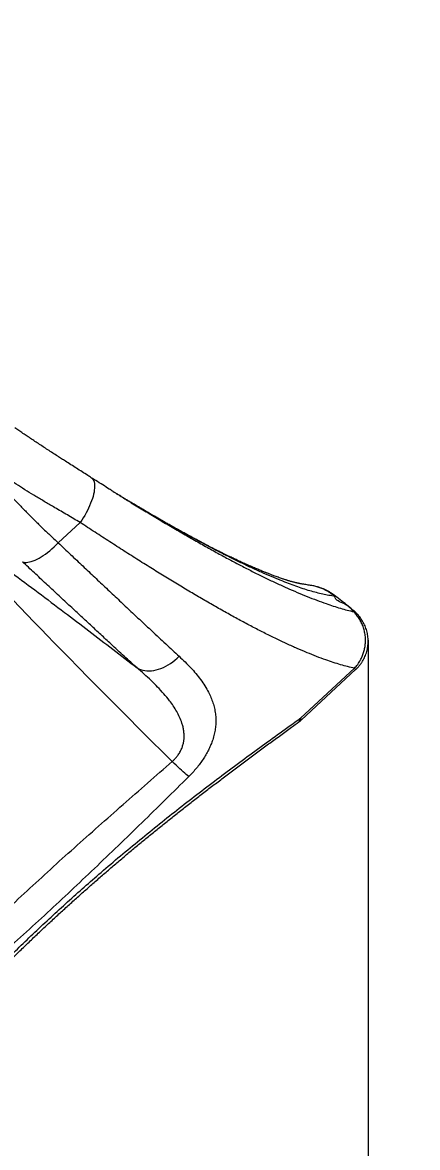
# Model space of a CAD drawing. Header units: millimetres. Extents: x -8422 to 28150, y -6982 to 5510.
# Drawn here: x 23378 to 24073, y 110 to 2092 of the extents above; entities that cross this region are included whole.
import ezdxf

# ---------------------------------------------------------------- set-up
doc = ezdxf.new("R2010")
doc.units = ezdxf.units.MM
for name, color, linetype in [('DIKOM_ОБЪЕКТ', 7, 'Continuous'), ('DIKOM_РАЗМЕР_ЗОНА', 7, 'Continuous'), ('DIKOM_РАЗМЕР_ОБЪЕКТА', 7, 'Continuous')]:
    doc.layers.add(name, color=color, linetype=linetype)
doc.styles.add('style1', font='arial.ttf', dxfattribs={"width": 0.8})
doc.dimstyles.new('1-50', dxfattribs={"dimtxt": 300, "dimasz": 200, "dimexe": 100, "dimexo": 0, "dimgap": 100, "dimtad": 1, "dimdec": 0, "dimtxsty": 'style1', "dimcen": 0, "dimclrd": 7, "dimclre": 7, "dimadec": 1, "dimazin": 2, "dimtfac": 1, "dimtdec": 0, "dimtmove": 1, "dimatfit": 3, "dimfxl": 0, "dimlwd": 25, "dimlwe": 18, "dimarcsym": 0})

# ---------------------------------------------------------------- blocks, each defined once
blk = doc.blocks.new('*D15')
at = {"layer": 'Defpoints', "color": 0, "transparency": 16777216}
for p in [(19380.3, 3651.5), (27070.1, 3651.5), (15204.4, -3115.2)]:
    blk.add_point(p, dxfattribs=at)
at = {"layer": 'DIKOM_РАЗМЕР_ОБЪЕКТА', "color": 7, "lineweight": 18, "transparency": 16777216}
for p, q in [((19380.3, 3651.5), (27170.1, 3651.5)), ((15204.4, -3115.2), (27170.1, -3115.2))]:
    blk.add_line(p, q, dxfattribs=at)
at = {"layer": 'DIKOM_РАЗМЕР_ОБЪЕКТА', "color": 7, "lineweight": 25, "transparency": 16777216}
blk.add_line((27070.1, -2915.2), (27070.1, 3451.5), dxfattribs=at)
at = {"layer": 'DIKOM_РАЗМЕР_ОБЪЕКТА', "color": 7, "transparency": 16777216}
for points in [[(27036.8, 3451.5), (27103.5, 3451.5), (27070.1, 3651.5)], [(27036.8, -2915.2), (27103.5, -2915.2), (27070.1, -3115.2)]]:
    blk.add_solid(points, dxfattribs=at)
at = {"layer": 'DIKOM_РАЗМЕР_ОБЪЕКТА', "color": 0, "transparency": 16777216, "insert": (26817, -135.2), "char_height": 300, "attachment_point": 5, "rotation": 90, "style": 'style1'}
blk.add_mtext('6750', dxfattribs=at)
blk = doc.blocks.new('*D16')
at = {"layer": 'Defpoints', "color": 0, "transparency": 16777216}
for p in [(12490, 1388), (23986.6, 1004), (12490, -5796.5)]:
    blk.add_point(p, dxfattribs=at)
at = {"layer": 'DIKOM_РАЗМЕР_ОБЪЕКТА', "color": 7, "lineweight": 18, "transparency": 16777216}
for p, q in [((12490, 1388), (12490, -5896.5)), ((23986.6, 1004), (23986.6, -5896.5))]:
    blk.add_line(p, q, dxfattribs=at)
at = {"layer": 'DIKOM_РАЗМЕР_ОБЪЕКТА', "color": 7, "lineweight": 25, "transparency": 16777216}
blk.add_line((23786.6, -5796.5), (12690, -5796.5), dxfattribs=at)
at = {"layer": 'DIKOM_РАЗМЕР_ОБЪЕКТА', "color": 7, "transparency": 16777216}
for points in [[(12690, -5763.2), (12690, -5829.8), (12490, -5796.5)], [(23786.6, -5763.2), (23786.6, -5829.8), (23986.6, -5796.5)]]:
    blk.add_solid(points, dxfattribs=at)
at = {"layer": 'DIKOM_РАЗМЕР_ОБЪЕКТА', "color": 0, "transparency": 16777216, "insert": (18238.3, -5543.3), "char_height": 300, "attachment_point": 5, "style": 'style1'}
blk.add_mtext('11500', dxfattribs=at)
blk = doc.blocks.new('*D14')
at = {"layer": 'Defpoints', "color": 0, "transparency": 16777216}
for p in [(20684.7, 5148.6), (28049.7, 5148.6), (14575.8, -5055.5)]:
    blk.add_point(p, dxfattribs=at)
at = {"layer": 'DIKOM_РАЗМЕР_ЗОНА', "color": 7, "lineweight": 18, "transparency": 16777216}
for p, q in [((20684.7, 5148.6), (28149.7, 5148.6)), ((14575.8, -5055.5), (28149.7, -5055.5))]:
    blk.add_line(p, q, dxfattribs=at)
at = {"layer": 'DIKOM_РАЗМЕР_ЗОНА', "color": 7, "lineweight": 25, "transparency": 16777216}
blk.add_line((28049.7, -4855.5), (28049.7, 4948.6), dxfattribs=at)
at = {"layer": 'DIKOM_РАЗМЕР_ЗОНА', "color": 7, "transparency": 16777216}
for points in [[(28016.4, 4948.6), (28083, 4948.6), (28049.7, 5148.6)], [(28016.4, -4855.5), (28083, -4855.5), (28049.7, -5055.5)]]:
    blk.add_solid(points, dxfattribs=at)
at = {"layer": 'DIKOM_РАЗМЕР_ЗОНА', "color": 0, "transparency": 16777216, "insert": (27796.5, -63.6), "char_height": 300, "attachment_point": 5, "rotation": 90, "style": 'style1'}
blk.add_mtext('10200', dxfattribs=at)
blk = doc.blocks.new('*D13')
at = {"layer": 'Defpoints', "color": 0, "transparency": 16777216}
for p in [(10490, 1785.1), (25983.1, 460.5), (10490, -6882.5)]:
    blk.add_point(p, dxfattribs=at)
at = {"layer": 'DIKOM_РАЗМЕР_ЗОНА', "color": 7, "lineweight": 18, "transparency": 16777216}
for p, q in [((10490, 1785.1), (10490, -6982.5)), ((25983.1, 460.5), (25983.1, -6982.5))]:
    blk.add_line(p, q, dxfattribs=at)
at = {"layer": 'DIKOM_РАЗМЕР_ЗОНА', "color": 7, "lineweight": 25, "transparency": 16777216}
blk.add_line((25783.1, -6882.5), (10690, -6882.5), dxfattribs=at)
at = {"layer": 'DIKOM_РАЗМЕР_ЗОНА', "color": 7, "transparency": 16777216}
for points in [[(10690, -6849.2), (10690, -6915.8), (10490, -6882.5)], [(25783.1, -6849.2), (25783.1, -6915.8), (25983.1, -6882.5)]]:
    blk.add_solid(points, dxfattribs=at)
at = {"layer": 'DIKOM_РАЗМЕР_ЗОНА', "color": 0, "transparency": 16777216, "insert": (18236.5, -6629.3), "char_height": 300, "attachment_point": 5, "style": 'style1'}
blk.add_mtext('15500', dxfattribs=at)

msp = doc.modelspace()

# ---------------------------------------------------------------- linework, layer by layer
at = {"layer": 'DIKOM_ОБЪЕКТ', "color": 7, "linetype": 'Continuous', "lineweight": 15}
for p, q in [((23479.9, 1210.9), (23441.3, 1175.1)), ((23886.6, 1100), (23885.9, 1100.1)), ((23867.3, 866.1), (23962.4, 954.2)), ((23869.5, 863.7), (23964.6, 951.8))]:
    msp.add_line(p, q, dxfattribs=at)
at = {"layer": 'DIKOM_ОБЪЕКТ', "color": 7, "linetype": 'Continuous', "lineweight": 15, "flags": 128}
for points in [[(23499.3, 1289.8), (23500.2, 1289.2), (23501.6, 1287.9), (23502.7, 1286.3), (23503.7, 1284.4), (23504.4, 1282.3), (23504.9, 1279.8), (23505.2, 1277.2), (23505.3, 1274.3), (23505.2, 1271.2), (23504.8, 1267.9), (23504.3, 1264.4), (23503.5, 1260.7), (23502.5, 1256.9), (23501.3, 1253), (23499.9, 1248.9), (23498.3, 1244.8), (23496.6, 1240.6), (23494.6, 1236.3), (23492.5, 1232), (23490.3, 1227.7), (23487.9, 1223.4), (23485.3, 1219.2), (23482.7, 1215), (23479.9, 1210.9)], [(23378.4, 1141.9), (23380.5, 1141.2), (23382.8, 1140.8), (23385.3, 1140.7), (23388, 1140.9), (23390.8, 1141.4), (23393.9, 1142.2), (23397.1, 1143.3), (23400.5, 1144.7), (23404, 1146.3), (23407.6, 1148.2), (23411.3, 1150.4), (23415, 1152.8), (23418.8, 1155.4), (23422.6, 1158.2), (23426.4, 1161.3), (23430.2, 1164.5), (23434, 1167.9), (23437.7, 1171.5), (23441.3, 1175.1)], [(23579.9, 955), (23583, 953.3), (23586.3, 952), (23589.9, 951), (23593.5, 950.3), (23597.4, 949.9), (23601.3, 949.8), (23605.3, 950), (23609.5, 950.6), (23613.7, 951.4), (23617.9, 952.6), (23622.1, 954), (23626.3, 955.8), (23630.6, 957.8), (23634.7, 960.1), (23638.8, 962.7), (23642.8, 965.5), (23646.7, 968.5), (23650.4, 971.8), (23654, 975.3)], [(23670.9, 763.5), (23668.8, 765.2), (23666.5, 767.2), (23664, 769.4), (23661.2, 771.8), (23658.4, 774.5), (23655.3, 777.3), (23652.1, 780.2), (23648.8, 783.4), (23645.4, 786.7), (23641.9, 790.1)]]:
    msp.add_lwpolyline(points, dxfattribs=at)
at = {"layer": 'DIKOM_ОБЪЕКТ', "color": 7, "linetype": 'Continuous', "lineweight": 15}
for centre, radius, start, end in [((23959.4, 1055.6), 2.51, 315.2221, 348.5156), ((24025.4, 1012), 85.5, 222.5033, 224.7161), ((23859.9, 865.4), 7.4, 312.3598, 5.7273), ((23835.6, 900.4), 50, 305.9163, 312.8056), ((23919.2, 913.4), 70.2, 222.2561, 224.9518)]:
    msp.add_arc(centre, radius, start, end, dxfattribs=at)
for points, knots in [([(23499.4, 1289.9), (23497.4, 1291.2), (23492, 1294.7), (23483.3, 1300.2), (23473.4, 1306.5), (23463.7, 1312.7), (23454.9, 1318.3), (23447.1, 1323.3), (23439.6, 1328.1), (23431.5, 1333.3), (23422.9, 1338.9), (23414.5, 1344.4), (23406.3, 1349.8), (23398.3, 1355.2), (23390.5, 1360.4), (23382.9, 1365.5), (23375.5, 1370.5), (23369.6, 1374.6), (23366.2, 1376.9), (23365.1, 1377.6)], [0, 0, 0, 0, 0.040187, 0.107194, 0.174214, 0.241172, 0.308015, 0.356863, 0.405417, 0.469355, 0.532987, 0.596346, 0.659465, 0.722379, 0.785122, 0.847724, 0.910221, 0.973157, 1, 1, 1, 1]), ([(23157.6, 1268.7), (23159.8, 1270.8), (23165.6, 1276), (23174.7, 1283.8), (23185.1, 1292), (23195.2, 1299.4), (23205.3, 1305.9), (23215.3, 1311.5), (23225.3, 1316), (23234.4, 1319.2), (23242.6, 1321.1), (23250, 1322.2), (23257.4, 1322.5), (23265, 1322), (23272.9, 1320.5), (23281.1, 1318), (23289.3, 1314.5), (23297.4, 1310.1), (23305.5, 1304.9), (23313.6, 1298.9), (23321.8, 1292.2), (23330.1, 1284.8), (23338.5, 1276.9), (23348.1, 1267.4), (23359.2, 1256.2), (23371.9, 1243.2), (23384.8, 1229.8), (23398.2, 1216.3), (23412, 1202.8), (23426.3, 1189), (23436.3, 1179.8), (23441.3, 1175.1)], [0, 0, 0, 0, 0.021994, 0.057138, 0.092266, 0.127335, 0.162316, 0.198114, 0.233945, 0.269738, 0.297632, 0.325562, 0.353492, 0.381385, 0.413449, 0.4456, 0.477809, 0.510034, 0.54222, 0.574308, 0.606231, 0.638185, 0.670144, 0.702073, 0.745881, 0.789724, 0.833533, 0.875121, 0.916769, 0.958415, 1, 1, 1, 1]), ([(23479.9, 1210.9), (23476.1, 1213.1), (23468.5, 1217.6), (23457.3, 1224.2), (23446.2, 1230.7), (23433.1, 1238.3), (23418.3, 1247), (23401.9, 1256.8), (23386.2, 1266.4), (23371, 1276), (23356.5, 1285.2), (23342.9, 1293.8), (23330.2, 1301.7), (23318.2, 1308.7), (23307.6, 1314.3), (23298, 1318.7), (23289.5, 1322), (23281, 1324.5), (23272.4, 1326.3), (23263.6, 1327.1), (23254.5, 1326.9), (23245.3, 1325.5), (23235.8, 1323), (23226.1, 1319.4), (23216.3, 1314.5), (23206.4, 1308.6), (23196.2, 1301.7), (23185.8, 1293.8), (23175.1, 1284.8), (23167.5, 1278.1), (23163.4, 1274.2), (23163.1, 1273.9)], [0, 0, 0, 0, 0.026194, 0.052389, 0.078689, 0.104989, 0.146785, 0.18861, 0.230404, 0.273313, 0.316256, 0.359169, 0.400084, 0.441025, 0.481938, 0.513443, 0.544981, 0.576513, 0.60801, 0.642212, 0.676441, 0.710638, 0.745964, 0.781324, 0.816651, 0.852213, 0.887809, 0.923376, 0.959988, 0.996628, 1, 1, 1, 1]), ([(23537.4, 1265.9), (23535.3, 1267.2), (23529.4, 1270.9), (23519.4, 1277.2), (23508.8, 1283.9), (23502, 1288.2), (23499.3, 1289.9)], [0, 0, 0, 0, 0.167607, 0.470665, 0.792649, 1, 1, 1, 1]), ([(23641.9, 790.1), (23626, 805.8), (23594.2, 837.2), (23547.1, 884.4), (23500.3, 931.7), (23453.9, 979), (23406.7, 1027.6), (23358.7, 1077.5), (23317.6, 1119.9), (23284.5, 1153.8), (23259.4, 1179.2), (23234.2, 1204.6), (23211.6, 1227.2), (23189.8, 1248.9), (23174.9, 1263.6), (23165.5, 1272.9), (23164, 1274.4)], [0, 0, 0, 0, 0.09772, 0.195447, 0.29318, 0.390912, 0.488636, 0.593833, 0.699029, 0.751652, 0.804281, 0.856902, 0.909514, 0.943667, 0.990625, 1, 1, 1, 1]), ([(23164.8, 1275.2), (23166.3, 1273.9), (23176.6, 1265.2), (23194.9, 1250.1), (23227.2, 1224.2), (23266, 1193.7), (23312.6, 1158), (23359.2, 1122.8), (23405.9, 1087.7), (23451.2, 1053.6), (23495.1, 1020.2), (23537.6, 987.7), (23565.8, 965.9), (23579.9, 955)], [0, 0, 0, 0, 0.010818, 0.076415, 0.134253, 0.245555, 0.356878, 0.46822, 0.579565, 0.690885, 0.793922, 0.896963, 1, 1, 1, 1]), ([(23537.3, 1265.9), (23540.3, 1264.1), (23545.2, 1261), (23550, 1258), (23551.9, 1256.9)], [0, 0, 0, 0, 0.614554, 1, 1, 1, 1]), ([(23569.9, 1246), (23569.9, 1246), (23570, 1245.9), (23569.6, 1246.1), (23568.7, 1246.7), (23567.5, 1247.4), (23566, 1248.3), (23564, 1249.5), (23561.7, 1250.9), (23559.3, 1252.4), (23557, 1253.7), (23554.9, 1255), (23552.5, 1256.5), (23549.8, 1258.2), (23547.3, 1259.8), (23545.1, 1261.1), (23543.8, 1261.9), (23543.1, 1262.3)], [0, 0, 0, 0, 0.012248, 0.048757, 0.102444, 0.148955, 0.206286, 0.267376, 0.356529, 0.451325, 0.52673, 0.592505, 0.674545, 0.779374, 0.867623, 0.938719, 1, 1, 1, 1]), ([(23551.9, 1256.9), (23557.9, 1253.2), (23571.7, 1244.7), (23593, 1231.7), (23616, 1217.9), (23638.9, 1204.3), (23661.7, 1191), (23684, 1178.1), (23705.9, 1165.8), (23727.2, 1154), (23747.9, 1142.9), (23767.9, 1132.4), (23787.5, 1122.4), (23806.7, 1112.9), (23825.5, 1104), (23843.9, 1095.6), (23861.9, 1087.8), (23879.3, 1080.6), (23896.2, 1074), (23911.5, 1068.5), (23925.4, 1063.8), (23937.8, 1059.9), (23949.8, 1056.5), (23957.4, 1054.7), (23961.2, 1053.8)], [0, 0, 0, 0, 0.035595, 0.082278, 0.128922, 0.176921, 0.224963, 0.273018, 0.32106, 0.36906, 0.415903, 0.462785, 0.50968, 0.556562, 0.603406, 0.65158, 0.69979, 0.748021, 0.796246, 0.844431, 0.883258, 0.922083, 0.961042, 1, 1, 1, 1]), ([(23886.6, 1100), (23886.2, 1100.1), (23884.4, 1100.4), (23881.2, 1100.8), (23877.2, 1101.5), (23873.8, 1102.1), (23870.8, 1102.6), (23868.4, 1103), (23866.3, 1103.4), (23864.6, 1103.8), (23863.1, 1104.1), (23861.7, 1104.4), (23860, 1104.8), (23858.3, 1105.2), (23856.6, 1105.6), (23855.1, 1106), (23853.8, 1106.3), (23852.6, 1106.6), (23851, 1107.1), (23849, 1107.6), (23847, 1108.2), (23845.2, 1108.8), (23843.2, 1109.4), (23840.9, 1110.2), (23838.4, 1111), (23834.3, 1112.4), (23828.4, 1114.4), (23822.4, 1116.6), (23818, 1118.3), (23815.2, 1119.4), (23812.4, 1120.4), (23809.9, 1121.4), (23807.6, 1122.3), (23805.3, 1123.2), (23802.7, 1124.3), (23799.6, 1125.5), (23796, 1127), (23792.4, 1128.5), (23788.6, 1130.1), (23784.5, 1131.9), (23780, 1133.8), (23775.5, 1135.8), (23771.2, 1137.7), (23767.7, 1139.3), (23765, 1140.5), (23762.9, 1141.5), (23760.8, 1142.5), (23758.5, 1143.6), (23755.7, 1144.9), (23752.5, 1146.4), (23749, 1148), (23745.7, 1149.6), (23742.6, 1151.1), (23739.9, 1152.4), (23737.3, 1153.7), (23734.9, 1154.8), (23732.7, 1155.9), (23730.7, 1156.9), (23728.3, 1158.1), (23725.3, 1159.6), (23721.6, 1161.4), (23717.5, 1163.5), (23713, 1165.8), (23708.1, 1168.3), (23703, 1171), (23697.9, 1173.6), (23693.5, 1176), (23689.8, 1177.9), (23686.3, 1179.8), (23682.4, 1181.9), (23678.4, 1184), (23674.5, 1186.1), (23670.7, 1188.2), (23666.8, 1190.3), (23662.9, 1192.5), (23659.2, 1194.5), (23655.9, 1196.3), (23653.3, 1197.8), (23651.1, 1199), (23649.1, 1200.1), (23646.9, 1201.3), (23644.4, 1202.7), (23641.5, 1204.4), (23638.2, 1206.3), (23634.1, 1208.6), (23629.2, 1211.3), (23623.6, 1214.5), (23617.8, 1217.8), (23612.2, 1221.1), (23605.4, 1225), (23597.5, 1229.6), (23588.8, 1234.8), (23580.5, 1239.6), (23573.2, 1244), (23569, 1246.5), (23567, 1247.7)], [0, 0, 0, 0, 0.004982, 0.024557, 0.042118, 0.057662, 0.070966, 0.082323, 0.092177, 0.100925, 0.107711, 0.115393, 0.123992, 0.133491, 0.142412, 0.149725, 0.155597, 0.161185, 0.168836, 0.180774, 0.190184, 0.197368, 0.205653, 0.215285, 0.225304, 0.235464, 0.263431, 0.290728, 0.300649, 0.31069, 0.320673, 0.329507, 0.337006, 0.344203, 0.352824, 0.363968, 0.375892, 0.388032, 0.400387, 0.412873, 0.428054, 0.442654, 0.456103, 0.468143, 0.475055, 0.481498, 0.487472, 0.494102, 0.502621, 0.512601, 0.523366, 0.533247, 0.542211, 0.55026, 0.557403, 0.564753, 0.570959, 0.576328, 0.582541, 0.59137, 0.601756, 0.613542, 0.626198, 0.639686, 0.654006, 0.668817, 0.681098, 0.690167, 0.698963, 0.709419, 0.721275, 0.730964, 0.740934, 0.751183, 0.761712, 0.771615, 0.780056, 0.78675, 0.792112, 0.796686, 0.802108, 0.808485, 0.815819, 0.824109, 0.833355, 0.846334, 0.860678, 0.874928, 0.88871, 0.902024, 0.924636, 0.945755, 0.965389, 0.983723, 1, 1, 1, 1]), ([(23928, 1080.8), (23924.5, 1081.4), (23917.5, 1082.6), (23906.8, 1084.8), (23895.7, 1087.3), (23884.2, 1090.5), (23872.1, 1094.3), (23859.5, 1098.7), (23846.6, 1103.5), (23832.3, 1109.1), (23816.4, 1115.6), (23798.9, 1123.2), (23780.9, 1131.4), (23762.5, 1140.1), (23742.9, 1149.8), (23722.1, 1160.3), (23700.1, 1171.9), (23677.7, 1184), (23654.8, 1196.7), (23631.6, 1209.8), (23607.9, 1223.5), (23587.4, 1235.6), (23574.6, 1243.2), (23569.9, 1246)], [0, 0, 0, 0, 0.040789, 0.081513, 0.122157, 0.162726, 0.203264, 0.243799, 0.284308, 0.324778, 0.375585, 0.426297, 0.476902, 0.527389, 0.577774, 0.63391, 0.689945, 0.745863, 0.801646, 0.857285, 0.912824, 0.968306, 1, 1, 1, 1]), ([(23962.4, 954.2), (23958.5, 955.1), (23950.6, 957), (23938.3, 960.4), (23925.4, 964.4), (23911.4, 969.2), (23896, 974.9), (23879.2, 981.6), (23861.8, 989), (23843.8, 997.1), (23825.1, 1006), (23805.5, 1015.6), (23785.2, 1026), (23764.3, 1037.1), (23742.9, 1048.8), (23721.1, 1061), (23699.1, 1073.7), (23676.8, 1086.8), (23654, 1100.4), (23630.8, 1114.5), (23607, 1129.3), (23582.5, 1144.6), (23557.4, 1160.5), (23531.9, 1176.9), (23506.1, 1193.7), (23488.6, 1205.2), (23479.9, 1210.9)], [0, 0, 0, 0, 0.036007, 0.072014, 0.108137, 0.14426, 0.186421, 0.228618, 0.270825, 0.313021, 0.355183, 0.398567, 0.441991, 0.485427, 0.52885, 0.572235, 0.614372, 0.656544, 0.698728, 0.7409, 0.783036, 0.826404, 0.869809, 0.913228, 0.956633, 1, 1, 1, 1]), ([(23441.3, 1175.1), (23448.6, 1168.3), (23463.1, 1154.5), (23484.5, 1134.4), (23505.5, 1114.5), (23526.3, 1094.9), (23546.8, 1075.6), (23566.9, 1056.6), (23586.6, 1038.1), (23603.7, 1022.1), (23618.2, 1008.5), (23630.4, 997.2), (23642.3, 986), (23650.1, 978.9), (23654, 975.3)], [0, 0, 0, 0, 0.09284, 0.185735, 0.278631, 0.371471, 0.466149, 0.560885, 0.655622, 0.7503, 0.812657, 0.875015, 0.937508, 1, 1, 1, 1]), ([(23579.9, 955), (23576.2, 958.3), (23568.8, 965), (23557.4, 975.4), (23545.9, 986.1), (23532.2, 998.7), (23516.3, 1013.4), (23498, 1030.4), (23479.3, 1047.8), (23460.1, 1065.7), (23440.3, 1084.1), (23420, 1103), (23399.4, 1122.2), (23385.4, 1135.3), (23378.4, 1141.9)], [0, 0, 0, 0, 0.062598, 0.125196, 0.187935, 0.250674, 0.343369, 0.436122, 0.528877, 0.621573, 0.71615, 0.810784, 0.90542, 1, 1, 1, 1]), ([(23928, 1080.8), (23928, 1080.8), (23928, 1082.7), (23922.8, 1084.1), (23918.8, 1087.8), (23913.5, 1090.7), (23907.9, 1093.6), (23901.5, 1096.3), (23894.5, 1098.4), (23889.5, 1099.7), (23886.8, 1100), (23886.6, 1100)], [0, 0, 0, 0, 0.000001, 0.125239, 0.250479, 0.378005, 0.505536, 0.664575, 0.82361, 0.987728, 1, 1, 1, 1]), ([(23928.5, 1081.9), (23927.4, 1082.7), (23924.9, 1084.6), (23920.8, 1087.3), (23916.2, 1089.9), (23911.6, 1092.3), (23907, 1094.4), (23902.2, 1096.2), (23897.3, 1097.7), (23892.4, 1099), (23889.2, 1099.5), (23887.7, 1099.8)], [0, 0, 0, 0, 0.090375, 0.210385, 0.327478, 0.442204, 0.554996, 0.666828, 0.781894, 0.900652, 1, 1, 1, 1]), ([(23928.5, 1081.8), (23928.5, 1081.9), (23928.6, 1081.9), (23928.4, 1081.5), (23928.1, 1081), (23928, 1080.8)], [0, 0, 0, 0, 0.246057, 0.623023, 1, 1, 1, 1]), ([(23928, 1080.8), (23928, 1080.8), (23928, 1080.8), (23928, 1080.8), (23928, 1080.8)], [0, 0, 0, 0, 0.778662, 1, 1, 1, 1]), ([(23928, 1080.7), (23928, 1080.7), (23928, 1080.8), (23928, 1080.8), (23928, 1080.8)], [0, 0, 0, 0, 0.00085, 1, 1, 1, 1]), ([(23961.2, 1053.8), (23956.6, 1058.8), (23947.4, 1068.9), (23928, 1073.6), (23928, 1080.7), (23928, 1080.7)], [0, 0, 0, 0, 0.499747, 0.999999, 1, 1, 1, 1]), ([(23961.9, 1055), (23959.3, 1057.2), (23953.2, 1062.4), (23943, 1070.6), (23934.5, 1077.3), (23929.5, 1081.2), (23928.5, 1081.9)], [0, 0, 0, 0, 0.235097, 0.559613, 0.91544, 1, 1, 1, 1]), ([(23962.4, 954.2), (23964.4, 956.5), (23968.4, 961), (23972.9, 968.2), (23976.3, 975.2), (23978.7, 981.9), (23980.6, 989), (23981.7, 996.4), (23982.1, 1004.1), (23981.6, 1012), (23980.2, 1019.9), (23977.9, 1027.7), (23974.8, 1035.1), (23971, 1041.9), (23966.5, 1048.3), (23963, 1052), (23961.2, 1053.8)], [0, 0, 0, 0, 0.082477, 0.16495, 0.22898, 0.293179, 0.357209, 0.426418, 0.495843, 0.565054, 0.638882, 0.71297, 0.786804, 0.857793, 0.929008, 1, 1, 1, 1]), ([(23964.6, 951.8), (23964.7, 951.9), (23965.9, 952.9), (23968.1, 955.3), (23971.3, 958.8), (23974.2, 962.6), (23976.8, 966.5), (23979.1, 970.6), (23981.1, 974.8), (23982.8, 979.2), (23984.2, 983.6), (23985.3, 988.2), (23986.1, 992.7), (23986.5, 997.3), (23986.7, 1001.9), (23986.5, 1006.5), (23986.1, 1011.1), (23985.3, 1015.7), (23984.2, 1020.1), (23982.9, 1024.5), (23981.2, 1028.8), (23979.3, 1033), (23977, 1037.1), (23974.5, 1041), (23971.8, 1044.8), (23968.8, 1048.4), (23965.6, 1051.8), (23963.2, 1054), (23961.9, 1055), (23961.9, 1055.1)], [0, 0, 0, 0, 0.001678, 0.041974, 0.082397, 0.123076, 0.163907, 0.20418, 0.243565, 0.283345, 0.323451, 0.363785, 0.403334, 0.442145, 0.481391, 0.521039, 0.561036, 0.600826, 0.63954, 0.678601, 0.718087, 0.757993, 0.798275, 0.837771, 0.877249, 0.917163, 0.957503, 0.998245, 1, 1, 1, 1]), ([(23654, 975.3), (23657.6, 972), (23664.6, 965.4), (23674.5, 955.2), (23683.6, 944.9), (23692, 934.3), (23699.5, 923.3), (23705.4, 912.9), (23710.1, 903), (23713.6, 893.7), (23716.3, 884.1), (23718, 874.2), (23718.8, 864.4), (23718.6, 854.8), (23717.5, 845.4), (23715.5, 835.8), (23712.7, 826.6), (23709.3, 818), (23705.6, 810), (23701.3, 802), (23696.3, 794), (23690.7, 786.1), (23684.6, 778.3), (23678, 770.7), (23673.3, 765.9), (23670.9, 763.5)], [0, 0, 0, 0, 0.060297, 0.120732, 0.181196, 0.241611, 0.301932, 0.362153, 0.408693, 0.455367, 0.50204, 0.548626, 0.595092, 0.634833, 0.674695, 0.714514, 0.754194, 0.785151, 0.816215, 0.847258, 0.878184, 0.908572, 0.939098, 0.969619, 1, 1, 1, 1]), ([(23641.9, 790.1), (23643.2, 791.3), (23645.8, 793.7), (23649.4, 797.7), (23653, 802.5), (23656.5, 808.1), (23659.3, 814.5), (23661.2, 820.8), (23662.2, 825.9), (23662.8, 831.2), (23662.9, 837), (23662.3, 844.1), (23661, 851), (23658.7, 859.1), (23655.1, 868.3), (23649.9, 878.3), (23643.8, 887.9), (23636.3, 898.3), (23627.2, 909.5), (23616.3, 921.3), (23604.7, 932.8), (23592.6, 944), (23584.1, 951.3), (23579.9, 955)], [0, 0, 0, 0, 0.021555, 0.043178, 0.06473, 0.097024, 0.127437, 0.158003, 0.188485, 0.201157, 0.2381, 0.275187, 0.312351, 0.349398, 0.409642, 0.470033, 0.530513, 0.590876, 0.672591, 0.754397, 0.83629, 0.918198, 1, 1, 1, 1]), ([(23049, 108.3), (23056.7, 117.4), (23072, 135.6), (23095.2, 163.1), (23118.7, 190.6), (23142.5, 218.2), (23166.7, 245.8), (23191.2, 273.4), (23216.1, 301), (23241.3, 328.5), (23266.9, 355.8), (23292.8, 383), (23319.1, 409.9), (23345.8, 436.7), (23372.7, 463.1), (23400.4, 489.7), (23428.7, 516.2), (23457.7, 542.8), (23487, 569), (23517.9, 596.1), (23550.6, 623.9), (23585, 652.4), (23619.6, 680.5), (23654.3, 708), (23689.5, 735.3), (23724.9, 762.2), (23760.6, 788.8), (23796.2, 815), (23831.8, 840.8), (23855.5, 857.7), (23867.3, 866.1)], [0, 0, 0, 0, 0.032973, 0.065949, 0.098921, 0.13202, 0.165123, 0.198221, 0.231441, 0.26467, 0.297898, 0.331117, 0.364342, 0.397577, 0.430811, 0.464036, 0.498545, 0.533067, 0.567588, 0.602098, 0.641501, 0.680927, 0.720363, 0.759792, 0.799198, 0.839343, 0.879508, 0.919682, 0.959851, 1, 1, 1, 1]), ([(23055.5, 110.3), (23059.2, 114.7), (23068.2, 125.3), (23082.5, 142.1), (23098.3, 160.5), (23114, 178.6), (23129.5, 196.6), (23145, 214.3), (23160.6, 231.9), (23176.2, 249.4), (23191.8, 266.8), (23207.4, 284.1), (23223.1, 301.2), (23238.8, 318.2), (23254.4, 335), (23270.1, 351.5), (23285.7, 367.9), (23301.3, 384), (23316.9, 399.9), (23332.5, 415.7), (23348.2, 431.4), (23364, 447), (23380, 462.5), (23396, 477.9), (23412.1, 493.2), (23428.3, 508.4), (23444.6, 523.4), (23460.9, 538.3), (23477.4, 553.1), (23494, 567.9), (23510.7, 582.5), (23527.5, 597.1), (23544.5, 611.6), (23561.4, 626), (23578.5, 640.2), (23595.7, 654.4), (23613, 668.6), (23630.6, 682.7), (23648.2, 696.8), (23666, 710.8), (23684, 724.8), (23702, 738.8), (23720.3, 752.8), (23738.7, 766.8), (23757.2, 780.7), (23775.9, 794.7), (23794.7, 808.7), (23813.7, 822.7), (23832.9, 836.6), (23849.9, 849.1), (23860.6, 856.8), (23864.9, 859.9)], [0, 0, 0, 0, 0.016334, 0.038928, 0.061315, 0.083611, 0.105212, 0.126749, 0.148207, 0.169566, 0.190811, 0.211927, 0.232899, 0.253714, 0.274361, 0.294829, 0.315108, 0.335191, 0.35507, 0.374766, 0.394589, 0.414437, 0.434244, 0.454016, 0.47376, 0.493481, 0.513188, 0.532825, 0.552496, 0.572253, 0.592071, 0.611924, 0.631787, 0.651627, 0.671428, 0.691395, 0.711465, 0.731646, 0.751947, 0.772374, 0.792935, 0.813638, 0.83449, 0.855498, 0.876671, 0.898013, 0.919533, 0.941237, 0.96314, 0.985234, 1, 1, 1, 1]), ([(23143, 328.1), (23169.9, 354.4), (23210.2, 393.9), (23264.2, 446.4), (23304.8, 485.5), (23345.5, 524.1), (23386.4, 562.3), (23427.6, 600.2), (23469.5, 638.1), (23512.1, 676), (23569.7, 726.9), (23613, 764.8), (23641.9, 790.1)], [0, 0, 0, 0, 0.166095, 0.249149, 0.332203, 0.414421, 0.496638, 0.578913, 0.661189, 0.745886, 0.830583, 1, 1, 1, 1]), ([(23670.9, 763.5), (23657.2, 749.9), (23629.7, 722.7), (23588.4, 682.1), (23546.8, 641.7), (23505.2, 601.8), (23463.7, 562.5), (23422.3, 523.8), (23380.4, 485.4), (23338.3, 447.3), (23295.9, 409.4), (23253.3, 371.8), (23210.5, 334.4), (23181.8, 309.6), (23167.5, 297.2)], [0, 0, 0, 0, 0.084495, 0.168989, 0.253514, 0.338039, 0.42063, 0.503221, 0.585894, 0.668569, 0.751409, 0.834249, 0.917125, 1, 1, 1, 1])]:
    msp.add_open_spline(points, degree=3, knots=knots, dxfattribs=at)

# ---------------------------------------------------------------- dimensions: what is measured, and where the dimension line sits
at = {"layer": 'DIKOM_РАЗМЕР_ЗОНА'}
dim = msp.add_linear_dim(base=(28049.7, 5148.6), p1=(14575.8, -5055.5), p2=(20684.7, 5148.6), angle=270, text='10200', dimstyle='1-50', override={"dimscale": 1, "dimtix": 0, "dimtofl": 1, "dimtmove": 1, "dimatfit": 3}, dxfattribs=at)
dim.commit()
dim.dimension.update_dxf_attribs({"geometry": '*D14', "text_midpoint": (28049.7, -63.6), "dimtype": 160})
dim = msp.add_linear_dim(base=(10490, -6882.5), p1=(25983.1, 460.5), p2=(10490, 1785.1), angle=180, text='15500', dimstyle='1-50', dxfattribs=at)
dim.commit()
dim.dimension.update_dxf_attribs({"geometry": '*D13', "text_midpoint": (18236.5, -6882.5), "dimtype": 160})
at = {"layer": 'DIKOM_РАЗМЕР_ОБЪЕКТА'}
dim = msp.add_linear_dim(base=(27070.1, 3651.5), p1=(15204.4, -3115.2), p2=(19380.3, 3651.5), angle=270, text='6750', dimstyle='1-50', override={"dimscale": 1, "dimtix": 0, "dimtofl": 1, "dimtmove": 1, "dimatfit": 3}, dxfattribs=at)
dim.commit()
dim.dimension.update_dxf_attribs({"geometry": '*D15', "text_midpoint": (27070.1, -135.2), "dimtype": 160})
dim = msp.add_linear_dim(base=(12490, -5796.5), p1=(23986.6, 1004), p2=(12490, 1388), angle=180, text='11500', dimstyle='1-50', dxfattribs=at)
dim.commit()
dim.dimension.update_dxf_attribs({"geometry": '*D16', "text_midpoint": (18238.3, -5796.5), "dimtype": 160})

doc.saveas('drawing.dxf')
